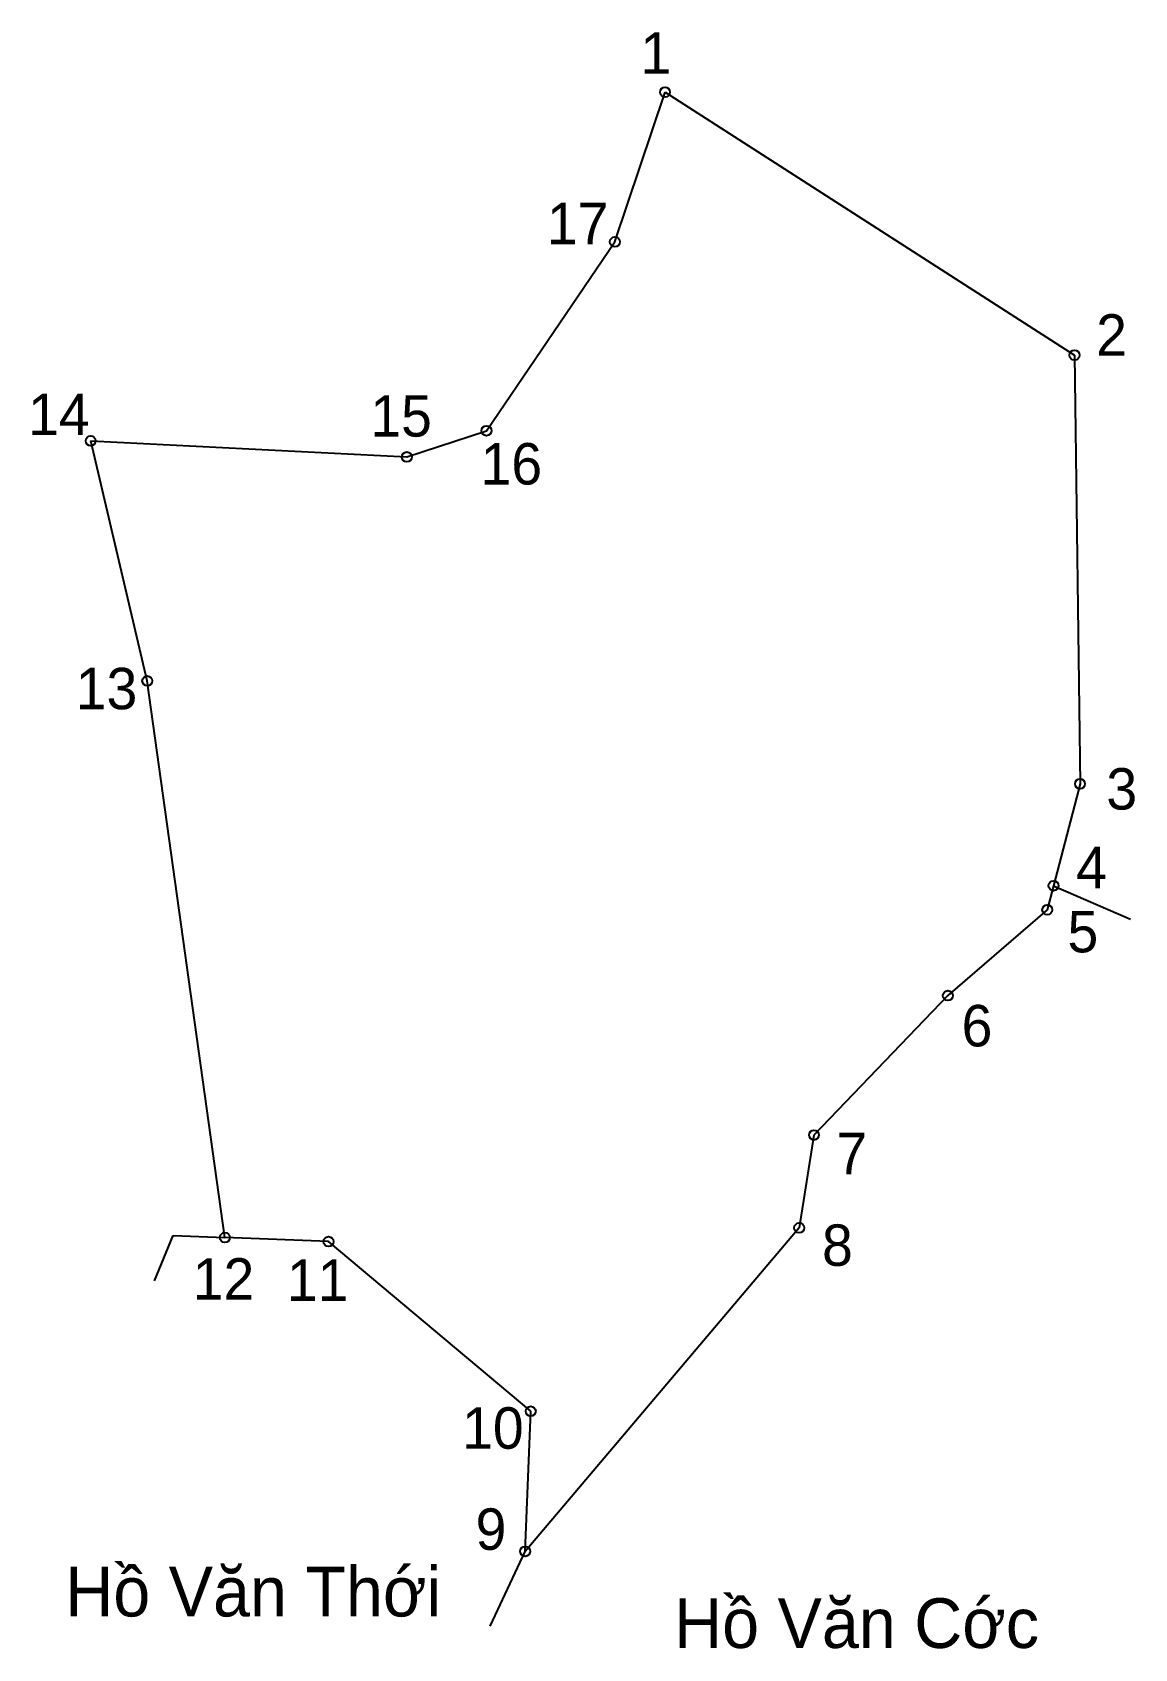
# Model space of a CAD drawing. Extents: x 548702 to 548830, y 1825403 to 1825590.
import ezdxf

# ---------------------------------------------------------------- set-up
doc = ezdxf.new("R2010")
doc.units = 0
for name, color, linetype in [('CanhThua', 7, 'Continuous'), ('MocDinhThua', 7, 'Continuous'), ('RauThua', 7, 'Continuous'), ('SoHieuDinhThua', 7, 'Continuous'), ('TenChuLanCan', 7, 'Continuous')]:
    doc.layers.add(name, color=color, linetype=linetype)

msp = doc.modelspace()

# ---------------------------------------------------------------- linework, layer by layer
at = {"layer": 'CanhThua'}
for p, q in [((548769.59, 1825566.14), (548775.4, 1825583.49)), ((548775.4, 1825583.49), (548822.84, 1825553.03)), ((548754.72, 1825544.27), (548769.59, 1825566.14)), ((548822.84, 1825553.03), (548823.48, 1825503.37)), ((548715.42, 1825515.29), (548708.86, 1825543.09)), ((548708.86, 1825543.09), (548745.49, 1825541.23)), ((548745.49, 1825541.23), (548754.72, 1825544.27)), ((548724.41, 1825450.82), (548715.42, 1825515.29)), ((548823.48, 1825503.37), (548820.41, 1825491.57)), ((548820.41, 1825491.57), (548819.69, 1825488.78)), ((548819.69, 1825488.78), (548808.17, 1825478.84)), ((548808.17, 1825478.84), (548792.66, 1825462.69)), ((548792.66, 1825462.69), (548790.95, 1825451.94)), ((548790.95, 1825451.94), (548759.2, 1825414.47)), ((548736.42, 1825450.35), (548724.41, 1825450.82)), ((548759.84, 1825430.7), (548736.42, 1825450.35)), ((548759.2, 1825414.47), (548759.84, 1825430.7))]:
    msp.add_line(p, q, dxfattribs=at)
at = {"layer": 'MocDinhThua'}
for centre in [(548775.4, 1825583.49), (548769.59, 1825566.14), (548822.84, 1825553.03), (548754.72, 1825544.27), (548708.86, 1825543.09), (548745.49, 1825541.23), (548715.42, 1825515.29), (548823.48, 1825503.37), (548820.41, 1825491.57), (548819.69, 1825488.78), (548808.17, 1825478.84), (548792.66, 1825462.69), (548724.41, 1825450.82), (548790.95, 1825451.94), (548736.42, 1825450.35), (548759.84, 1825430.7), (548759.2, 1825414.47)]:
    msp.add_circle(centre, 0.576, dxfattribs=at)
at = {"layer": 'RauThua'}
for p, q in [((548820.41, 1825491.57), (548829.32, 1825487.71)), ((548716.25, 1825445.8), (548718.4, 1825451.05)), ((548718.4, 1825451.05), (548724.41, 1825450.82)), ((548755.15, 1825405.79), (548759.2, 1825414.47))]:
    msp.add_line(p, q, dxfattribs=at)

# ---------------------------------------------------------------- texts
at = {"layer": 'SoHieuDinhThua'}
for s, height, p in [('1', 4.8, (548772.55, 1825585.62)), ('17', 4.797, (548761.71, 1825565.87)), ('2', 4.8, (548825.35, 1825552.96)), ('14', 4.797, (548701.61, 1825543.76)), ('15', 4.797, (548741.26, 1825543.59)), ('16', 4.797, (548754.03, 1825538.04)), ('13', 4.797, (548707.13, 1825512.01)), ('3', 4.8, (548826.53, 1825500.39)), ('4', 4.8, (548823.02, 1825491.28)), ('5', 4.8, (548822.03, 1825483.85)), ('6', 4.8, (548809.76, 1825472.96)), ('7', 4.8, (548795.25, 1825458.15)), ('8', 4.8, (548793.59, 1825447.54)), ('12', 4.797, (548720.68, 1825443.63)), ('11', 4.797, (548731.59, 1825443.48)), ('10', 4.797, (548751.89, 1825426.36)), ('9', 4.8, (548753.45, 1825414.65))]:
    msp.add_text(s, height=height, dxfattribs=at).set_placement(p)
at = {"layer": 'TenChuLanCan'}
for s, height, p in [('Hồ Văn Thới', 5.7567, (548705.92, 1825406.93)), ('Hồ Văn Cớc', 5.757, (548776.46, 1825403.28))]:
    msp.add_text(s, height=height, dxfattribs=at).set_placement(p)

doc.saveas('drawing.dxf')
